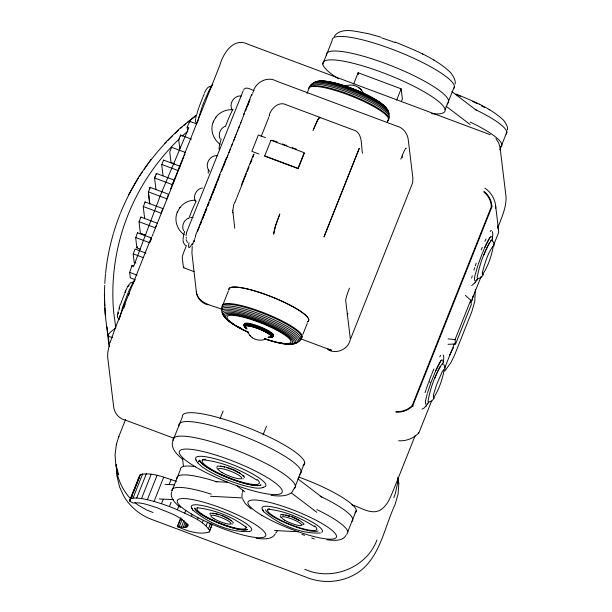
<?xml version="1.0" encoding="UTF-8"?>
<svg xmlns="http://www.w3.org/2000/svg" width="612" height="612" viewBox="0 0 612 612"><rect width="100%" height="100%" fill="white"/><g stroke="black" fill="none" stroke-linecap="round" stroke-linejoin="round"><path stroke-width="0.92" d="M397.563 477.926L397.517 483.388L395.367 493.448L393.837 497.61M269.173 116.104L269.601 114.758L269.448 115.714M166.678 199.168L168.499 194.211L150.154 187.349L148.334 192.306L149.726 203.857M143.292 206.527L161.025 213.16L162.823 208.562L145.082 201.929L143.269 206.963L144.631 218.201M157.169 223.166L140.837 217.053L139.031 222.148L140.408 233.509L145.564 235.436M179.27 167.856L179.951 166.219L163.565 160.084L161.721 164.873L163.022 175.644M117.535 314.492L117.519 317.192L119.011 319.724M118.277 313.902L118.361 312.556M195.442 118.736L195.427 121.436L196.919 123.968M443.616 359.91L443.776 357.01L443.21 354.968M444.886 369.334L444.901 366.634L443.799 364.553M492.392 240.967L492.331 238.053M493.991 245.947L494.006 243.247L492.515 240.723M151.103 239.2L151.547 238.014L137.486 232.759L135.688 237.9L136.897 247.914L140.416 249.229M232.759 210.773L233.815 204.156M455.244 83.905C455.802 79.591 452.926 75.789 450.531 72.484C435.056 57.842 414.553 50.077 395.191 42.052M507.547 130.004C508.029 126.294 505.55 123.027 503.492 120.181C490.181 107.59 472.556 100.919 455.902 94.019M145.954 253.116L135.007 249.023L133.209 254.21L134.196 262.372L135.879 262.999M116.41 444.243L115.041 454.815L115.821 464.745L118.705 474.721L118.499 474.262M192.237 246.529L191.923 253.116L196.284 291.289C196.643 297.761 201.677 303.476 207.996 304.807M495.781 208.233C495.858 200.767 491.612 192.375 484.857 188.19M117.626 313.971L118.131 311.523M119.156 319.173L119.807 316.029M119.83 317.353L122.813 306.643L128.084 292.788M196.421 116.073L196.72 114.605M197.584 122.331L198.043 120.12M442.759 364.194L443.547 360.392M492.331 238.527L492.882 233.623L492.316 231.581M472.066 300.714L473.045 296.139M171.475 492.017C169.884 498.436 175.973 503.974 180.441 507.493M242.168 493.479L241.908 496.776M177.633 211.63C173.64 219.632 177.021 229.661 184.143 234.71M213.619 121.207C209.625 129.209 213.007 139.238 220.129 144.287M109.12 345.933L107.735 352.833L107.635 356.857L113.572 406.223C114.115 412.771 118.896 418.792 125.445 420.123L173.777 438.2M192.558 244.991L193.698 240.898M180.77 517.905L177.319 526.58C186.905 530.856 198.977 535.278 209.235 531.943L212.02 524.499M118.812 310.361L119.608 307.461M196.919 113.878L197.316 112.432M198.196 119.378L202.174 106.756M208.355 169.83L208.195 173.295M427.275 393.631L425.332 401.571L425.661 404.28M118.72 436.815L125.575 419.495M116.265 444.71L118.858 436.364M119.019 308.28L120.22 304.478M197.515 111.705L198.602 108.293M427.558 392.751L430.978 382.584L429.379 381.987M478.071 264.935L475.149 274.765L474.438 278.185L474.767 280.893M110.022 342.812L115.408 327.718L151.501 237.012M350.163 340.012C348.136 349.475 336.248 354.493 327.948 349.674M135.306 279.738L130.318 277.871L129.652 272.378L132.077 265.401L133.776 266.281M120.694 304.049L121.987 300.362M123.754 308.096L125.192 303.996M198.854 107.559L202.756 97.415M177.319 526.58L184.755 527.36L186.997 526.871L187.823 525.731C181.083 515.587 167.298 512.389 156.634 507.555C149.083 505.298 141.188 501.909 133.171 503.072L129.966 501.366L129.744 500.295L140.316 474.583C152.526 471.913 164.903 477.888 176.447 481.323M478.354 264.116L482.287 253.422M436.532 384.917L433.617 394.182L433.373 398.114C438.934 389.821 442.315 379.738 444.144 369.931L443.845 369.533L442.239 371.629L436.792 384.183M180.326 147.01L179.76 148.441L178.696 139.62L180.563 135.053L191.518 139.146M133.737 266.021L161.254 193.208L188.787 127.786L187.15 127.174L189.712 121.344L196.353 123.823M195.366 235.918L226.18 158.24M149.994 242.168L151.003 239.522M152.273 236.102L153.23 233.532M150.659 240.386L150.881 239.797M156.274 225.499L155.387 227.832L139.054 221.728M122.27 299.62L124.488 294.043M153.551 232.682L182.728 159.625M202.465 105.93L204.048 101.768M431.292 381.758L435.109 372.157M442.851 363.933L442.461 363.406C434.979 374.559 430.427 388.123 427.972 401.319L428.369 401.847M491.956 240.547L491.566 240.019C484.084 251.172 479.533 264.736 477.085 277.932L477.475 278.46M234.794 202.779L234.327 203.391M497.732 228.146C501.304 218.079 506.43 207.889 506.055 196.957L500.103 147.798L498.902 143.353L495.972 138.664M170.656 188.879L219.846 65.3C223.066 53.343 233.685 36.804 248.158 44.324L490.266 134.716M186.461 245.488L183.654 252.557A5.103 0.528 -69.5 0 0 182.223 257.507L183.462 267.689L194.126 271.674M243.545 114.605L251.654 94.378M197.554 231.351L199.321 226.93M200.025 225.162L201.784 220.733M202.488 218.966L204.247 214.537M204.951 212.769L206.718 208.34M207.422 206.573L208.83 203.031M209.885 200.376L215.875 185.337M216.579 183.562L218.339 179.14M219.042 177.365L220.098 174.711M221.506 171.169L222.561 168.514M223.977 164.98L225.032 162.325M226.44 158.783L234.189 139.314M234.893 137.539L236.653 133.118M237.357 131.343L239.116 126.921M240.531 123.379L241.587 120.725M242.995 117.183L244.402 113.648M246.514 108.339L248.281 103.91M248.985 102.143L250.04 99.488M200.713 223.487L201.769 220.84M202.465 219.081L204.224 214.667M204.928 212.9L206.68 208.485M207.384 206.726L209.143 202.312M209.84 200.552L211.584 196.169M212.28 194.417L214.024 190.041M214.72 188.282L216.464 183.906M217.864 180.402L218.905 177.771M222.714 168.208L224.436 163.886M225.124 162.157L227.871 155.249M228.903 152.656L230.28 149.198M231.313 146.612L232.338 144.019M233.723 140.546L235.452 136.201M236.14 134.464L237.869 130.126M238.558 128.39L240.983 122.316M241.671 120.579L242.704 117.971M245.45 111.086L246.475 108.508M247.845 105.065L249.558 100.758M251.54 95.778L252.198 94.133M241.358 185.061L253.59 154.323M234.901 202.457L236.653 198.058M236.974 197.309L241.556 185.742M241.786 185.214L246.452 173.425M247.271 171.436L248.908 167.267M250.308 163.809L251.991 159.571M252.756 157.59L254.156 154.071M261.163 136.468L268.867 117.114M129.782 500.914L139.406 476.014M129.805 500.983L140.316 474.583M130.93 498.704L132.628 494.282M133.347 492.629L135.045 488.215M135.765 486.563L139.184 477.804M130.999 498.765L132.039 496.164M129.744 500.295L130.647 498.872L133.011 498.114L142.68 473.833M133.011 498.114L136.69 498.015L146.352 473.734M136.69 498.015L141.517 498.543L151.187 474.262M223.005 304.539L228.437 290.884M307.048 93.361L308.739 89.123A42.863 8.384 21.7 0 1 352.749 96.658A42.863 8.384 21.7 0 1 387.534 120.924M141.517 498.543L147.362 499.69L157.024 475.402M182.988 459.467C177.61 455.297 169.7 447.938 173.058 440.303L182.391 416.864A65.645 12.837 21.7 0 1 249.788 428.4A65.645 12.837 21.7 0 1 303.055 465.556M322.815 64.031L332.14 40.591A65.645 12.837 21.7 0 1 397.555 51.339A65.645 12.837 21.7 0 1 453.599 88.709M147.362 499.69L154.063 501.419L163.725 477.131M154.063 501.419L161.476 503.714L163.197 499.377M169.065 484.635L171.138 479.426M312.962 130.723L317.245 120.778L319.365 117.45L319.946 117.734M304.34 153.161L298.159 168.675L264.323 156.014M161.476 503.714L169.44 506.552L171.169 502.215M209.602 530.573C202.61 519.527 188.458 515.511 177.358 509.727L179.079 505.397M220.037 418.784L223.135 410.989M177.549 526.702L180.999 518.027M353.66 83.997L358.135 72.744L401.151 88.832L402.382 98.991L401.35 101.584M179.148 526.909L182.254 519.106M184.763 513.047L185.796 510.446M181.29 527.215L184.051 520.277M183.164 527.36L185.237 522.158M184.755 527.36L186.484 523.023M186.04 527.192L187.425 523.727M186.997 526.871L187.685 525.134M187.593 526.389L188.282 524.652M191.495 516.406L192.183 514.669M197.401 519.71L198.097 517.981M202.327 522.878L203.36 520.277M206.106 525.807L207.491 522.334M208.585 528.401L210.658 523.199M209.235 531.943L212.341 524.132M302.863 334.412L307.438 322.922M387.251 122.385L387.924 120.686M263.053 434.872L266.495 426.212M396.675 100.085L401.151 88.832M400.837 159.128L402.306 155.448L402.551 157.498M347.203 315.119L347.914 313.336M295.359 486.043L304.684 462.603M445.108 109.77L454.441 86.33M347.769 531.805L356.291 510.408M499.744 149.948L506.851 132.093M395.972 411.608A20.64 20.127 -6.9 0 0 411.218 406.506L412.19 405.572L491.314 206.757L491.245 205.441A20.64 20.127 -6.9 0 0 484.016 192.153M483.84 191.273A21.229 20.701 -6.9 0 1 491.826 205.364L491.903 206.841L412.687 405.886L411.608 406.919A21.229 20.701 -6.9 0 1 395.933 412.167M415.303 435.27L394.862 486.617C391.328 494.557 388.834 503.951 381.467 509.322C371.935 515.931 361.026 507.317 351.892 504.816M448.045 344.304L455.603 343.998L455.068 339.584L470.735 300.224L465.388 295.367M431.621 400.883L418.914 432.829C413.781 438.314 406.161 441.275 398.68 440.755M444.687 368.057L454.578 343.21M470.819 302.397L481.063 276.67M493.417 245.611L498.719 232.308L498.114 227.22M455.603 343.998L471.271 304.638L470.735 300.224M149.481 189.039L150.154 187.349L150.215 187.876M313.811 128.574L317.682 119.944L319.579 117.313L352.841 129.752C363.054 131.985 360.973 145.847 362.465 153.252M155.058 176.769L154.568 177.993L155.968 189.712M172.63 183.983L174.213 180.096L156.42 173.441L156.19 173.992M204.37 100.934L209.786 89.038M178.36 170.037L178.138 170.587L161.744 164.452M128.619 295.03L129.583 292.704M269.471 114.429C271.728 107.743 279.302 100.988 286.485 104.874L319.755 117.313M482.608 252.649L484.214 248.77M184.35 155.792L184.579 155.249M184.809 154.714L185.038 154.178M185.719 152.572L171.605 147.285L169.746 151.975L171.023 162.486L174.55 163.809M183.087 158.776L183.807 157.093M137.486 246.69L136.897 247.914M203.1 96.658L204.133 94.401M124.856 292.337L127.74 286.355M124.848 293.171L125.881 290.907M128.405 292.008L129.882 288.757M453.653 347.318L449.468 355.343M376.946 540.044C366.55 567.905 331.635 581.492 304.807 569.282M199.305 460.339L198.586 461.884L199.428 460.362M204.301 93.215C205.8 90.385 207.499 86.017 211.377 86.139M210.398 88.87L212.739 84.425L210.061 87.952M130.257 287.946L131.878 284.794M132.49 284.626L134.173 281.375M253.552 90.262C256.941 81.603 267.75 76.156 276.287 81.044L396.224 125.904C402.642 127.235 407.447 133.079 408.212 139.482L412.893 178.199L412.664 182.751L350.393 339.385L345.673 300.408A10.305 1.071 -69.5 0 1 349.49 288.153M215.531 117.802C219.203 112.18 226.126 109.242 232.744 109.778M179.546 208.225C182.919 203.153 189.054 199.971 195.159 200.239M216.977 466.749L217.344 466.084C226.945 466.176 237.693 470.238 244.494 477.039L244.127 477.704M233.019 523.176L233.333 522.602C227.488 516.75 218.247 513.261 209.993 513.185L210.168 514.631M294.915 487.244L291.84 492.316M280.365 515.212L280.686 514.638C288.94 514.723 298.182 518.211 304.026 524.063L302.611 524.866M213.144 122.063L215.929 117.091M177.159 212.486L179.936 207.514M334.221 36.429C341.511 26.094 357.798 32.275 367.628 33.461L381.261 37.263M275.293 533.916C271.606 540.327 262.288 538.835 256.183 538.376M345.987 535.378C342.299 541.788 332.982 540.297 326.877 539.83M128.65 194.631L138.947 176.577L150.896 159.51M471.699 285.567L475.272 282.507M476.694 280.265L476.939 279.883L474.996 282.935M422.073 409.107L423.994 408.135L426.166 405.886M427.589 403.652L427.834 403.27L425.883 406.322M128 285.942L130.693 282.69L133.47 281.895M132.154 283.708L134.9 280.197M490.059 237.295L484.536 247.998A23.746 2.471 -69.5 0 1 490.059 237.295L491.076 236.393L491.528 237.005M483.526 274.505L480.833 277.749L478.056 278.552M440.954 360.682L435.43 371.385A23.746 2.471 -69.5 0 1 440.954 360.682L441.971 359.78L442.422 360.392M434.421 397.892L431.728 401.135L428.951 401.939M243.653 89.444C246.368 86.009 251.111 89.949 254.041 90.622M428.89 402.291L426.962 404.004M444.725 371.079L450.792 362.824L454.433 355.404L471.768 311.845L474.774 301.356L475.317 289.468M477.804 279.164L475.761 280.755M164.391 143.575L179.324 128.91L195.557 115.645L195.985 117.932M128.398 286.294L129.048 285.72M490.686 240.799L491.566 240.019M187.762 131.35L184.931 133.668A221.215 215.715 -6.9 0 0 182.223 136.139M290.876 493.18C285.024 496.822 277.573 496.095 271.062 495.376M224.849 126.386C220.274 128.421 217.987 134.257 220.098 138.825M188.289 218.247C183.722 220.274 181.435 226.119 183.539 230.678M233.914 470.093L231.183 469.381M224.244 516.627L221.169 515.388M294.93 518.089L294.548 518.265L299.138 520.567M243.262 478.729L242.75 478.898M232.285 524.056L231.833 524.201M202.419 187.93C196.536 188.787 192.78 195.718 195.312 201.096M345.245 86.093C351.793 83.293 360.086 86.216 363.084 92.764M265.685 339.14C261.278 340.846 255.915 340.494 252.136 337.533M263.489 487.443C258.142 489.21 252.473 487.397 247.172 486.433C233.371 482.845 220.006 477.513 207.613 470.467L201.929 466.757L197.385 462.442M249.673 531.545C229.423 532.624 208.187 522.832 192.826 510.048M320.367 533.006C300.117 534.085 278.881 524.293 263.52 511.51M241.442 95.977C234.518 95.074 228.865 103 231.872 109.234M217.658 155.739C209.579 154.607 203.918 165.294 209.533 171.276M190.646 217.512L193.109 217.428M234.182 470.636L237.272 471.653M297.004 519.412L297.822 519.435M227.128 517.974L224.673 517.186M215.363 481.644L227.61 482.271M165.049 484.329L174.535 484.819M210.497 496.286L242.536 497.923M159.235 498.925L173.471 499.652M209.082 523.734L210.979 523.834M274.543 530.52L298.105 531.729M202.35 459.75C221.796 461.593 240.47 469.695 256.826 480.122M267.788 509.192C284.511 510.775 300.568 517.744 314.637 526.71M197.095 507.731C214.888 509.788 232.751 516.681 246.827 527.804M448.076 338.864L455.068 339.584M491.314 206.757L491.903 206.841M240.187 473.237L236.324 471.63M229.63 519.336L227.021 518.341M285.575 515.381L286.936 515.648L285.988 515.006M287.732 515.87L289.331 516.314L288.81 515.794M230.104 520.2L231.581 520.613M228.161 468.295L230.426 469.075L230.342 468.647M242.627 475.578L243.92 476.029M265.501 137.639L258.379 134.977L251.861 151.355L258.983 154.017M272.623 140.309L277.075 141.969M282.415 143.965L286.867 145.633M292.215 147.63L296.667 149.297M172.362 184.648L154.568 177.993L156.42 173.441L156.481 173.953M148.349 191.862L166.701 198.724M140.538 233.363L145.694 235.291M135.711 237.51L149.772 242.765M133.24 253.865L143.346 257.644M129.652 272.378L137.165 275.186M222.24 309.45C213.175 305.464 197.508 304.034 196.284 291.297M300.11 338.574L331.597 350.339L327.856 348.939M112.662 337.38C102.25 336.485 113.434 330.327 115.813 327.772L113.71 312.625A221.215 215.715 -6.9 0 1 179.553 138.656M301.93 534.345L304.6 535.347M311.707 538.009L314.377 539.004M153.054 512.527L146.719 510.033L137.677 504.831L134.9 502.414M169.44 506.552L177.358 509.727M293.676 517.913L291.863 516.849M281.78 514.409L283.356 515.136M319.579 117.313L319.961 117.902M422.402 53.864L422.877 54.124M433.832 60.075L434.574 60.473M479.303 104.17L479.709 104.392M489.133 109.51L489.768 109.854M220.733 465.962L222.248 466.788M212.9 513.078L214.2 513.782M412.19 405.572L413.184 406.215M223.518 466.512L224.619 467.254M215.294 513.544L218.645 514.86L218.117 514.332M451.863 91.609L476.702 110.512M446.049 106.205L470.138 124.534M297.769 478.791L321.858 497.12M291.205 492.813L316.802 512.282M236.484 485.477L244.769 491.78M187.479 242.482L186.04 239.652M139.628 477.077L139.421 476.48M361.302 89.918L358.425 87.378M247.837 332.469L250.323 335.927M251.134 508.954L245.251 503.554L242.612 498.925M249.627 335.307L252.496 337.847M226.8 467.43L227.404 468.035M185.382 245.557L183.455 242.666L183.042 240.202M130.05 498.176C121.826 489.149 116.823 477.429 116.035 465.235M280.87 517.415L280.304 516.367M262.288 509.322L263.688 511.808M217.558 469.312L216.809 467.553M195.955 459.903L197.584 462.787M191.594 507.868L192.994 510.347M443.08 361.141L443.409 362.403M497.786 225.752L498.199 227.327M132.077 265.401L132.2 266.396M398.06 477.72L398.833 484L398.068 494.083L395.061 504.579C383.449 529.151 379.471 562.826 352.045 575.915C337.656 582.945 320.504 583.236 305.778 577.055L152.365 519.68C140.492 515.434 130.28 507.08 123.831 496.233L119.516 486.823L117.252 477.199L116.999 469.924M397.961 478.125L398.619 483.488L398.007 478.385M495.628 205.923L498.497 229.63M406.353 148.41L406.253 148.196A10.09 1.048 -69.5 0 0 402.313 155.425M358.135 72.744L358.357 74.588M243.255 90.637L186.691 232.04L186.033 235.643M232.736 210.383L234.748 228.192M187.15 127.174L187.501 130.081M180.563 135.053L180.716 136.3M186.224 237.227L186.346 238.29M171.605 147.285L171.658 147.706M163.565 160.084L163.618 160.566M182.491 458.296L183.516 466.78M148.349 191.87L149.03 197.469M149.121 198.257L149.787 203.712M145.082 201.929L145.143 202.45M140.837 217.053L140.898 217.543M137.486 232.759L137.539 233.195M109.418 345.673L108.217 335.72A229.806 224.099 -6.9 0 1 104.828 307.836M189.712 121.344L189.804 122.216M195.557 115.645L195.611 116.127A229.806 224.099 -6.9 0 0 187.333 122.584M194.195 241.419L194.18 241.22A5.103 0.528 -69.5 0 1 194.379 240.111M232.866 212.379L232.889 212.815M104.369 294.464L105.272 315.058M117.121 470.322L117.183 472.135M117.275 474.851L117.343 476.664L116.326 464.424M470.146 122.04A56.449 11.047 21.7 0 1 500.455 147.186M326.334 55.179A65.645 12.837 21.7 0 1 393.73 66.723A65.645 12.837 21.7 0 1 446.997 103.879M381.987 38.066A55.271 10.809 21.7 0 1 395.268 42.633M475.142 109.487A56.449 11.047 21.7 0 1 506.132 134.135M456.85 94.845A47.529 9.295 21.7 0 1 460.415 96.229M472.586 101.454A47.529 9.295 21.7 0 1 477.49 103.803M481.583 105.899A47.529 9.295 21.7 0 1 484.735 107.613M338.528 78.841A65.645 12.837 21.7 0 1 340.655 60.687A65.645 12.837 21.7 0 1 424.82 92.19A65.645 12.837 21.7 0 1 431.582 113.664M434.864 378.117A20.51 2.134 -69.5 0 1 440.288 366.221M425.072 392.659A29.537 3.075 -69.5 0 1 425.891 390.119M426.182 389.263A29.537 3.075 -69.5 0 1 428.354 383.02M428.683 382.118A29.537 3.075 -69.5 0 1 431.429 374.934M431.774 374.062A29.537 3.075 -69.5 0 1 433.885 368.99M439.745 356.918A29.537 3.075 -69.5 0 1 440.686 355.442M104.729 305.962A229.806 224.099 -6.9 0 1 104.706 285.345M104.805 283.471A229.806 224.099 -6.9 0 1 105.516 274.122M105.608 273.189A229.806 224.099 -6.9 0 1 113.373 233.608M113.641 232.705A229.806 224.099 -6.9 0 1 120.12 214.032M120.472 213.16A229.806 224.099 -6.9 0 1 138.48 177.878M139.49 176.279A229.806 224.099 -6.9 0 1 142.611 171.528M144.218 169.187A229.806 224.099 -6.9 0 1 148.081 163.786M149.213 162.264A229.806 224.099 -6.9 0 1 166.388 141.992M167.703 140.622A229.806 224.099 -6.9 0 1 172.408 135.902M175.162 133.263A229.806 224.099 -6.9 0 1 178.658 130.035M180.792 128.137A229.806 224.099 -6.9 0 1 182.223 126.883M183.669 125.636A229.806 224.099 -6.9 0 1 185.864 123.792M109.227 346.469A229.806 224.099 -6.9 0 1 106.978 326.93M244.157 324.712A15.629 3.06 21.7 0 1 260.199 327.458A15.629 3.06 21.7 0 1 272.883 336.309M244.119 324.827A15.629 3.06 21.7 0 1 260.161 327.573A15.629 3.06 21.7 0 1 272.837 336.416M245.573 327.359A15.468 3.029 21.7 0 1 250.545 325.079A15.468 3.029 21.7 0 1 269.51 332.92A15.468 3.029 21.7 0 1 268.943 337.021M244.395 324.123A15.629 3.06 21.7 0 1 260.437 326.869A15.629 3.06 21.7 0 1 273.12 335.72M246.215 328.093A15.315 2.999 21.7 0 1 249.849 325.209A15.315 2.999 21.7 0 1 269.035 332.951A15.315 2.999 21.7 0 1 268.745 337.189M246.582 328.713A14.612 2.861 21.7 0 1 250.048 325.959A14.612 2.861 21.7 0 1 268.354 333.349A14.612 2.861 21.7 0 1 268.079 337.38M246.422 328.537A14.879 2.907 21.7 0 1 249.948 325.737A14.879 2.907 21.7 0 1 268.591 333.257A14.879 2.907 21.7 0 1 268.308 337.373M246.292 328.33A15.116 2.961 21.7 0 1 249.88 325.485A15.116 2.961 21.7 0 1 268.813 333.127A15.116 2.961 21.7 0 1 268.53 337.304M246.789 328.835A14.321 2.8 21.7 0 1 249.88 326.081A14.321 2.8 21.7 0 1 267.589 333.05A14.321 2.8 21.7 0 1 268.607 337.426M244.655 326.188A15.575 3.045 21.7 0 1 258.149 327.122A15.575 3.045 21.7 0 1 272.684 336.677M247.011 328.912A14.022 2.746 21.7 0 1 250.04 326.211A14.022 2.746 21.7 0 1 267.39 333.043A14.022 2.746 21.7 0 1 268.385 337.327M228.888 289.751A42.863 8.384 21.7 0 1 272.898 297.287A42.863 8.384 21.7 0 1 307.683 321.552M247.906 332.194A36.016 7.046 21.7 0 1 233.264 314.644A36.016 7.046 21.7 0 1 288.198 336.654A36.016 7.046 21.7 0 1 264.353 338.788M248.365 332.209A34.333 6.717 21.7 0 1 234.228 315.463A34.333 6.717 21.7 0 1 286.493 336.248A34.333 6.717 21.7 0 1 264.874 338.78M221.628 308.593A42.641 8.338 21.7 0 1 265.409 316.098A42.641 8.338 21.7 0 1 300.01 340.234M224.948 317.093A40.27 7.88 21.7 0 1 263.435 320.206A40.27 7.88 21.7 0 1 291.442 343.837M222.324 306.237A42.863 8.384 21.7 0 1 266.342 313.772A42.863 8.384 21.7 0 1 301.127 338.038M248.464 332.285A37.592 7.352 21.7 0 1 231.917 313.528A37.592 7.352 21.7 0 1 289.499 336.424A37.592 7.352 21.7 0 1 264.767 338.765M222.753 313.803A41.31 8.078 21.7 0 1 265.463 319.518A41.31 8.078 21.7 0 1 294.158 343.148M228.873 289.797A42.863 8.384 21.7 0 1 272.883 297.34A42.863 8.384 21.7 0 1 307.668 321.598M222.026 307.002A42.863 8.384 21.7 0 1 266.036 314.537A42.863 8.384 21.7 0 1 300.821 338.796M221.559 310.192A42.113 8.239 21.7 0 1 264.797 317.597A42.113 8.239 21.7 0 1 298.97 341.435M233.662 324.115A39.023 7.635 21.7 0 1 233.585 312.571A39.023 7.635 21.7 0 1 284.725 331.88A39.023 7.635 21.7 0 1 285.911 343.852M283.341 343.431A39.023 7.635 21.7 0 1 278.552 342.399M240.554 327.963A39.023 7.635 21.7 0 1 237.402 326.28M418.509 432.883A3.672 0.62 34 0 1 418.241 432.799M323.082 81.098A36.016 7.046 21.7 0 1 358.946 91.226A36.016 7.046 21.7 0 1 385.239 107.75M317.643 81.58A37.592 7.352 21.7 0 1 355.304 89.88A37.592 7.352 21.7 0 1 386.746 109.471M313.191 82.834A41.31 8.078 21.7 0 1 354.577 91.953A41.31 8.078 21.7 0 1 389.133 113.48M309.045 88.365A42.863 8.384 21.7 0 1 353.048 95.9A42.863 8.384 21.7 0 1 387.832 120.159M314.576 82.13A40.27 7.88 21.7 0 1 354.922 91.027A40.27 7.88 21.7 0 1 388.605 112.004M309.856 86.919A42.641 8.338 21.7 0 1 353.637 94.416A42.641 8.338 21.7 0 1 388.238 118.552M328.698 81.985A34.333 6.717 21.7 0 1 379.203 102.365M310.911 85.688A42.113 8.239 21.7 0 1 349.016 91.104A42.113 8.239 21.7 0 1 389.37 115.033M316.075 81.71A39.023 7.635 21.7 0 1 355.167 90.324A39.023 7.635 21.7 0 1 387.801 110.657M483.977 254.73A20.51 2.134 -69.5 0 1 489.393 242.834M471.653 278.1A29.537 3.075 -69.5 0 1 472.234 275.844M473.918 270.099A29.537 3.075 -69.5 0 1 474.721 267.589M475.287 265.876A29.537 3.075 -69.5 0 1 476.182 263.237M481.231 249.811A29.537 3.075 -69.5 0 1 482.294 247.248M484.888 241.327A29.537 3.075 -69.5 0 1 485.997 238.963M490.204 231.489A29.537 3.075 -69.5 0 1 491.467 230.372M219.578 149.573A23.562 2.448 -69.5 0 1 221.184 139.008M225.461 126.401A23.562 2.448 -69.5 0 1 232.92 109.273M178.865 425.707A65.645 12.837 21.7 0 1 246.269 437.251A65.645 12.837 21.7 0 1 299.536 474.407M176.899 478.454A56.449 11.047 21.7 0 1 217.069 481.889M193.736 466.451A56.449 11.047 21.7 0 0 180.418 469.611L171.903 491.008A56.449 11.047 21.7 0 1 211.186 494.152M298.549 476.985A56.449 11.047 21.7 0 1 354.883 512.948M320.206 496.248A56.449 11.047 21.7 0 1 352.045 521.302M247.523 529.411A28.672 5.607 21.7 0 1 218.798 523.076A28.596 5.592 21.7 0 1 194.868 508.212M194.815 508.136A28.672 5.607 21.7 0 0 218.798 523.076A28.596 5.592 21.7 0 0 247.432 529.434M192.55 509.054A32.444 6.35 21.7 0 1 222.638 511.747A32.444 6.35 21.7 0 1 249.78 531.3M277.083 530.344A56.449 11.047 21.7 0 1 275.675 532.891M245.619 526.236A26.423 5.171 21.7 0 1 221.139 523.581A26.423 5.171 21.7 0 1 197.554 507.784M318.125 530.887A28.596 5.592 21.7 0 1 289.476 524.576A28.596 5.592 21.7 0 1 265.562 509.674M263.244 510.515A32.444 6.35 21.7 0 1 291.358 512.451A32.444 6.35 21.7 0 1 321.637 532.356M242.597 492.469A56.449 11.047 21.7 0 1 243.316 490.419M316.901 509.605A56.449 11.047 21.7 0 1 346.369 534.345M314.667 525.922A26.423 5.171 21.7 0 1 292.36 525.249A26.423 5.171 21.7 0 1 269.594 508.84M260.987 484.956A33.339 6.525 21.7 0 1 227.588 477.589A33.339 6.525 21.7 0 1 199.703 460.224M264.369 486.953A37.73 7.382 21.7 0 1 262.724 487.297M196.483 460.568A37.73 7.382 21.7 0 1 230.9 463.973A37.73 7.382 21.7 0 1 264.965 486.685M173.058 440.303A65.645 12.837 21.7 0 1 238.473 451.052A65.645 12.837 21.7 0 1 294.517 488.422M257.162 479.471A30.722 6.013 21.7 0 1 229.301 477.788A30.722 6.013 21.7 0 1 205.54 459.245M260.88 484.979A33.247 6.503 21.7 0 1 227.572 477.635A33.247 6.503 21.7 0 1 199.764 460.308M183.141 239.384A23.562 2.448 -69.5 0 1 184.648 231.336M188.863 218.469A23.562 2.448 -69.5 0 1 196.2 201.103M192.206 243.607A28.688 2.983 -69.5 0 1 189.039 242.803M194.058 241.709A10.274 1.071 -69.5 0 1 194.287 240.814M252.611 93.131A5.103 0.528 -69.5 0 1 253.001 92.274M253.353 91.571A5.103 0.528 -69.5 0 1 253.643 91.05M194.601 239.315A5.103 0.528 -69.5 0 1 194.884 238.405M195.22 237.402A5.103 0.528 -69.5 0 1 195.603 236.347M183.944 267.237A5.095 0.528 -69.5 0 1 183.462 267.681M273.702 233.027L273.694 234.159L275.293 226.455L279.814 214.009L275.683 225.216L273.702 233.027M324.459 235.719L359.282 148.303L324.008 236.936L324.459 235.719M482.271 272.99L482.478 274.727C488.039 266.434 491.428 256.352 493.249 246.544L492.951 246.146C487.45 254.018 484.658 263.734 482.271 272.99M270.948 140.255L264.736 155.869L297.998 168.308L304.21 152.694L270.948 140.255M191.112 513.812A47.529 9.295 21.7 0 0 264.621 536.831A47.529 9.295 21.7 0 0 208.845 503.745A47.529 9.295 21.7 0 0 191.112 513.812M213.993 518.701A10.809 2.111 21.7 0 0 230.709 523.941A10.809 2.111 21.7 0 0 218.025 516.413A10.809 2.111 21.7 0 0 213.993 518.701M261.806 515.273A47.529 9.295 21.7 0 0 335.315 538.292A47.529 9.295 21.7 0 0 279.539 505.206A47.529 9.295 21.7 0 0 261.806 515.273M284.679 520.162A10.809 2.111 21.7 0 0 301.402 525.402A10.809 2.111 21.7 0 0 288.711 517.874A10.809 2.111 21.7 0 0 284.679 520.162M195.396 466.818A55.271 10.809 21.7 0 0 280.87 493.586A55.271 10.809 21.7 0 0 216.013 455.114A55.271 10.809 21.7 0 0 195.396 466.818M221.995 472.51A12.569 2.456 21.7 0 0 241.434 478.592A12.569 2.456 21.7 0 0 226.685 469.848A12.569 2.456 21.7 0 0 221.995 472.51"/></g></svg>
